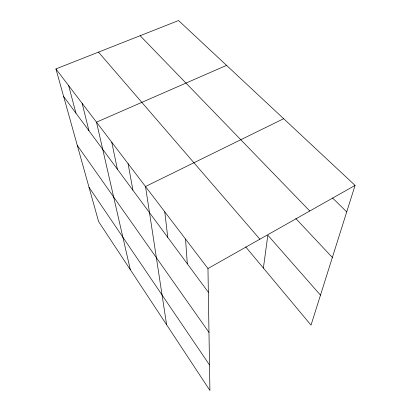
<?xml version="1.0" encoding="UTF-8"?>
<svg xmlns="http://www.w3.org/2000/svg" width="411" height="411" viewBox="0 0 411 411"><rect width="100%" height="100%" fill="white"/><g stroke="black" fill="none" stroke-linecap="round" stroke-linejoin="round"><path stroke-width="0.62" d="M263.384 268.059L267.838 235.215L320.482 295.144M55.927 68.92L207.966 268.522L209.908 390.45L98.594 221.565L55.927 68.92L178.564 20.55L355.073 185.412L311.029 325.137L245.696 246.872M207.966 268.522L355.073 185.412M283.652 118.702L145.504 186.517L166.614 324.767M226.548 65.364L96.493 122.17L130.323 269.703M332.571 198.01L346.725 211.901M140.13 35.711L309.776 211.002M295.822 218.518L332.36 257.466M98.486 52.13L259.875 239.197M63.638 96.513L208.346 292.262M77.309 145.407L208.983 332.396M89.007 187.267L209.502 364.947M68.647 85.616L75.937 113.153M82.143 103.341L88.951 130.749M111.771 142.227L117.366 169.188M128.073 163.629L132.923 190.236M164.78 211.824L167.745 237.342M185.546 239.079L187.313 263.811"/></g></svg>
